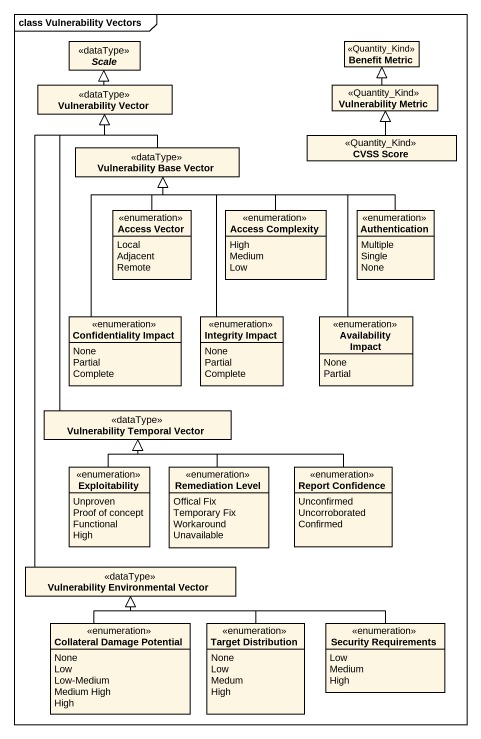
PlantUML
@startuml
mainframe class Vulnerability Vectors
hide circle
hide empty members
abstract class "Scale" as Scale_ <<dataType>>
class "Benefit Metric" as Benefit_Metric <<Quantity_Kind>>
class "Vulnerability Vector" as Vulnerability_Vector <<dataType>>
class "Vulnerability Metric" as Vulnerability_Metric <<Quantity_Kind>>
class "Vulnerability Base Vector" as Vulnerability_Base_Vector <<dataType>>
class "CVSS Score" as CVSS_Score <<Quantity_Kind>>
enum "Access Vector" as Access_Vector {
  Local
  Adjacent
  Remote
}
enum "Access Complexity" as Access_Complexity {
  High
  Medium
  Low
}
enum Authentication {
  Multiple
  Single
  None
}
enum "Confidentiality Impact" as Confidentiality_Impact {
  None
  Partial
  Complete
}
enum "Integrity Impact" as Integrity_Impact {
  None
  Partial
  Complete
}
enum "Availability Impact" as Availability_Impact {
  None
  Partial
}
class "Vulnerability Temporal Vector" as Vulnerability_Temporal <<dataType>>
enum Exploitability {
  Unproven
  Proof of concept
  Functional
  High
}
enum "Remediation Level" as Remediation_Level {
  Offical Fix
  Temporary Fix
  Workaround
  Unavailable
}
enum "Report Confidence" as Report_Confidence {
  Unconfirmed
  Uncorroborated
  Confirmed
}
class "Vulnerability Environmental Vector" as Vulnerability_Environmental <<dataType>>
enum "Collateral Damage Potential" as Collateral_Damage_Potential {
  None
  Low
  Low-Medium
  Medium High
  High
}
enum "Target Distribution" as Target_Distribution {
  None
  Low
  Medum
  High
}
enum "Security Requirements" as Security_Requirements {
  Low
  Medium
  High
}
Vulnerability_Vector -up-|> Scale_
Vulnerability_Metric -up-|> Benefit_Metric
Vulnerability_Base_Vector -up-|> Vulnerability_Vector
CVSS_Score -up-|> Vulnerability_Metric
Access_Vector -up-|> Vulnerability_Base_Vector
Access_Complexity -up-|> Vulnerability_Base_Vector
Authentication -left-|> Vulnerability_Base_Vector
Confidentiality_Impact -up-|> Vulnerability_Base_Vector
Integrity_Impact -up-|> Vulnerability_Base_Vector
Availability_Impact -up-|> Vulnerability_Base_Vector
Vulnerability_Temporal -up-|> Vulnerability_Vector
Exploitability -up-|> Vulnerability_Temporal
Remediation_Level -up-|> Vulnerability_Temporal
Report_Confidence -left-|> Vulnerability_Temporal
Vulnerability_Environmental -up-|> Vulnerability_Vector
Collateral_Damage_Potential -up-|> Vulnerability_Environmental
Target_Distribution -up-|> Vulnerability_Environmental
Security_Requirements -left-|> Vulnerability_Environmental
@enduml
